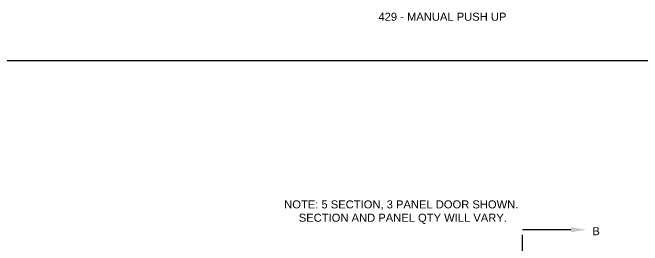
# Model space of a CAD drawing. Header units: inches. Extents: x 168.8 to 189.1, y 234.4 to 247.7.
# Drawn here: x 176.78 to 184.16, y 245.02 to 247.74 of the extents above; entities that cross this region are included whole.
import ezdxf
from ezdxf import colors
from ezdxf.entities.mleader import LeaderData, LeaderLine
from ezdxf.math import Vec2, Vec3

# ---------------------------------------------------------------- set-up
doc = ezdxf.new("R2010")
doc.units = ezdxf.units.IN
doc.header["$LTSCALE"] = 0.25
doc.header["$MEASUREMENT"] = 0
doc.linetypes.add('CENTER', pattern=[2, 1.25, -0.25, 0.25, -0.25])
doc.layers.add('ANNOTATIONS', color=1, linetype='Continuous')
doc.layers.add('SECTION CUTS', color=6, linetype='CENTER')
doc.styles.add('ARIAL', font='arial.ttf', dxfattribs={"height": 0.09375})
doc.styles.get("Standard").update_dxf_attribs({"font": 'romans.shx'})

msp = doc.modelspace()

# ---------------------------------------------------------------- linework, layer by layer
at = {"layer": 'defpoints'}
msp.add_lwpolyline([(189.05875, 234.44685), (168.77187, 234.44685), (168.77187, 247.18196), (189.05875, 247.18196)], close=True, dxfattribs=at)
at = {"layer": 'SECTION CUTS'}
msp.add_line((182.75568, 239.92955), (182.75568, 245.20131), dxfattribs=at)

# ---------------------------------------------------------------- texts
at = {"layer": 'ANNOTATIONS', "insert": (181.06988, 247.74099), "char_height": 0.09375, "width": 6.6097632, "attachment_point": 1, "line_spacing_factor": 0.86134, "style": 'ARIAL'}
msp.add_mtext('429 - MANUAL PUSH UP', dxfattribs=at)
at = {"layer": 'ANNOTATIONS', "insert": (181.35558, 245.54484), "char_height": 0.09375, "width": 3.0834986, "attachment_point": 2, "style": 'ARIAL'}
msp.add_mtext('NOTE: 5 SECTION, 3 PANEL DOOR SHOWN.  SECTION AND PANEL QTY WILL VARY.', dxfattribs=at)
at = {"layer": 'SECTION CUTS', "style": 'ARIAL'}
msp.add_text('B', height=0.09375, dxfattribs=at).set_placement((183.57577, 245.13752))

# ---------------------------------------------------------------- leaders
at = {"layer": 'SECTION CUTS'}
ml = msp.add_multileader_mtext('Standard', dxfattribs=at)
ml.set_content('', color=256)
ml.set_leader_properties()
ml.build(insert=Vec2(0, 0))
ml.multileader.update_dxf_attribs({"dogleg_length": 0, "arrow_head_size": 0.18})
ctx = ml.context
ctx.base_point, ctx.char_height, ctx.arrow_head_size, ctx.landing_gap_size, ctx.plane_origin, ctx.plane_x_axis, ctx.plane_y_axis = Vec3(182.75568, 245.20131), 0.18, 0.18, 0, Vec3(183.5052, 245.20131), Vec3(0, 1), Vec3(-1, 0)
notes = []
notes.append((ctx, [(0, (1, 1, 0), (182.75568, 245.20131), (1, 0), 0, [(0, [(183.5052, 245.20131)], 0, [])])]))
ctx.mtext.insert, ctx.mtext.text_direction, ctx.mtext.rotation, ctx.mtext.flow_direction = Vec3(182.66568, 245.20131), Vec3(0, 1), 1.5707963, 5
for ctx, leaders in notes:
    for number, flags, end, landing, length, lines in leaders:
        leader = LeaderData()
        leader.index, (leader.has_last_leader_line, leader.has_dogleg_vector, leader.attachment_direction) = number, flags
        leader.last_leader_point, leader.dogleg_vector, leader.dogleg_length = Vec3(end), Vec3(landing), length
        for number, points, colour, breaks in lines:
            line = LeaderLine()
            line.index, line.vertices, line.color, line.breaks = number, Vec3.list(points), colors.encode_raw_color(colour), breaks
            leader.lines.append(line)
        ctx.leaders.append(leader)

doc.saveas('drawing.dxf')
